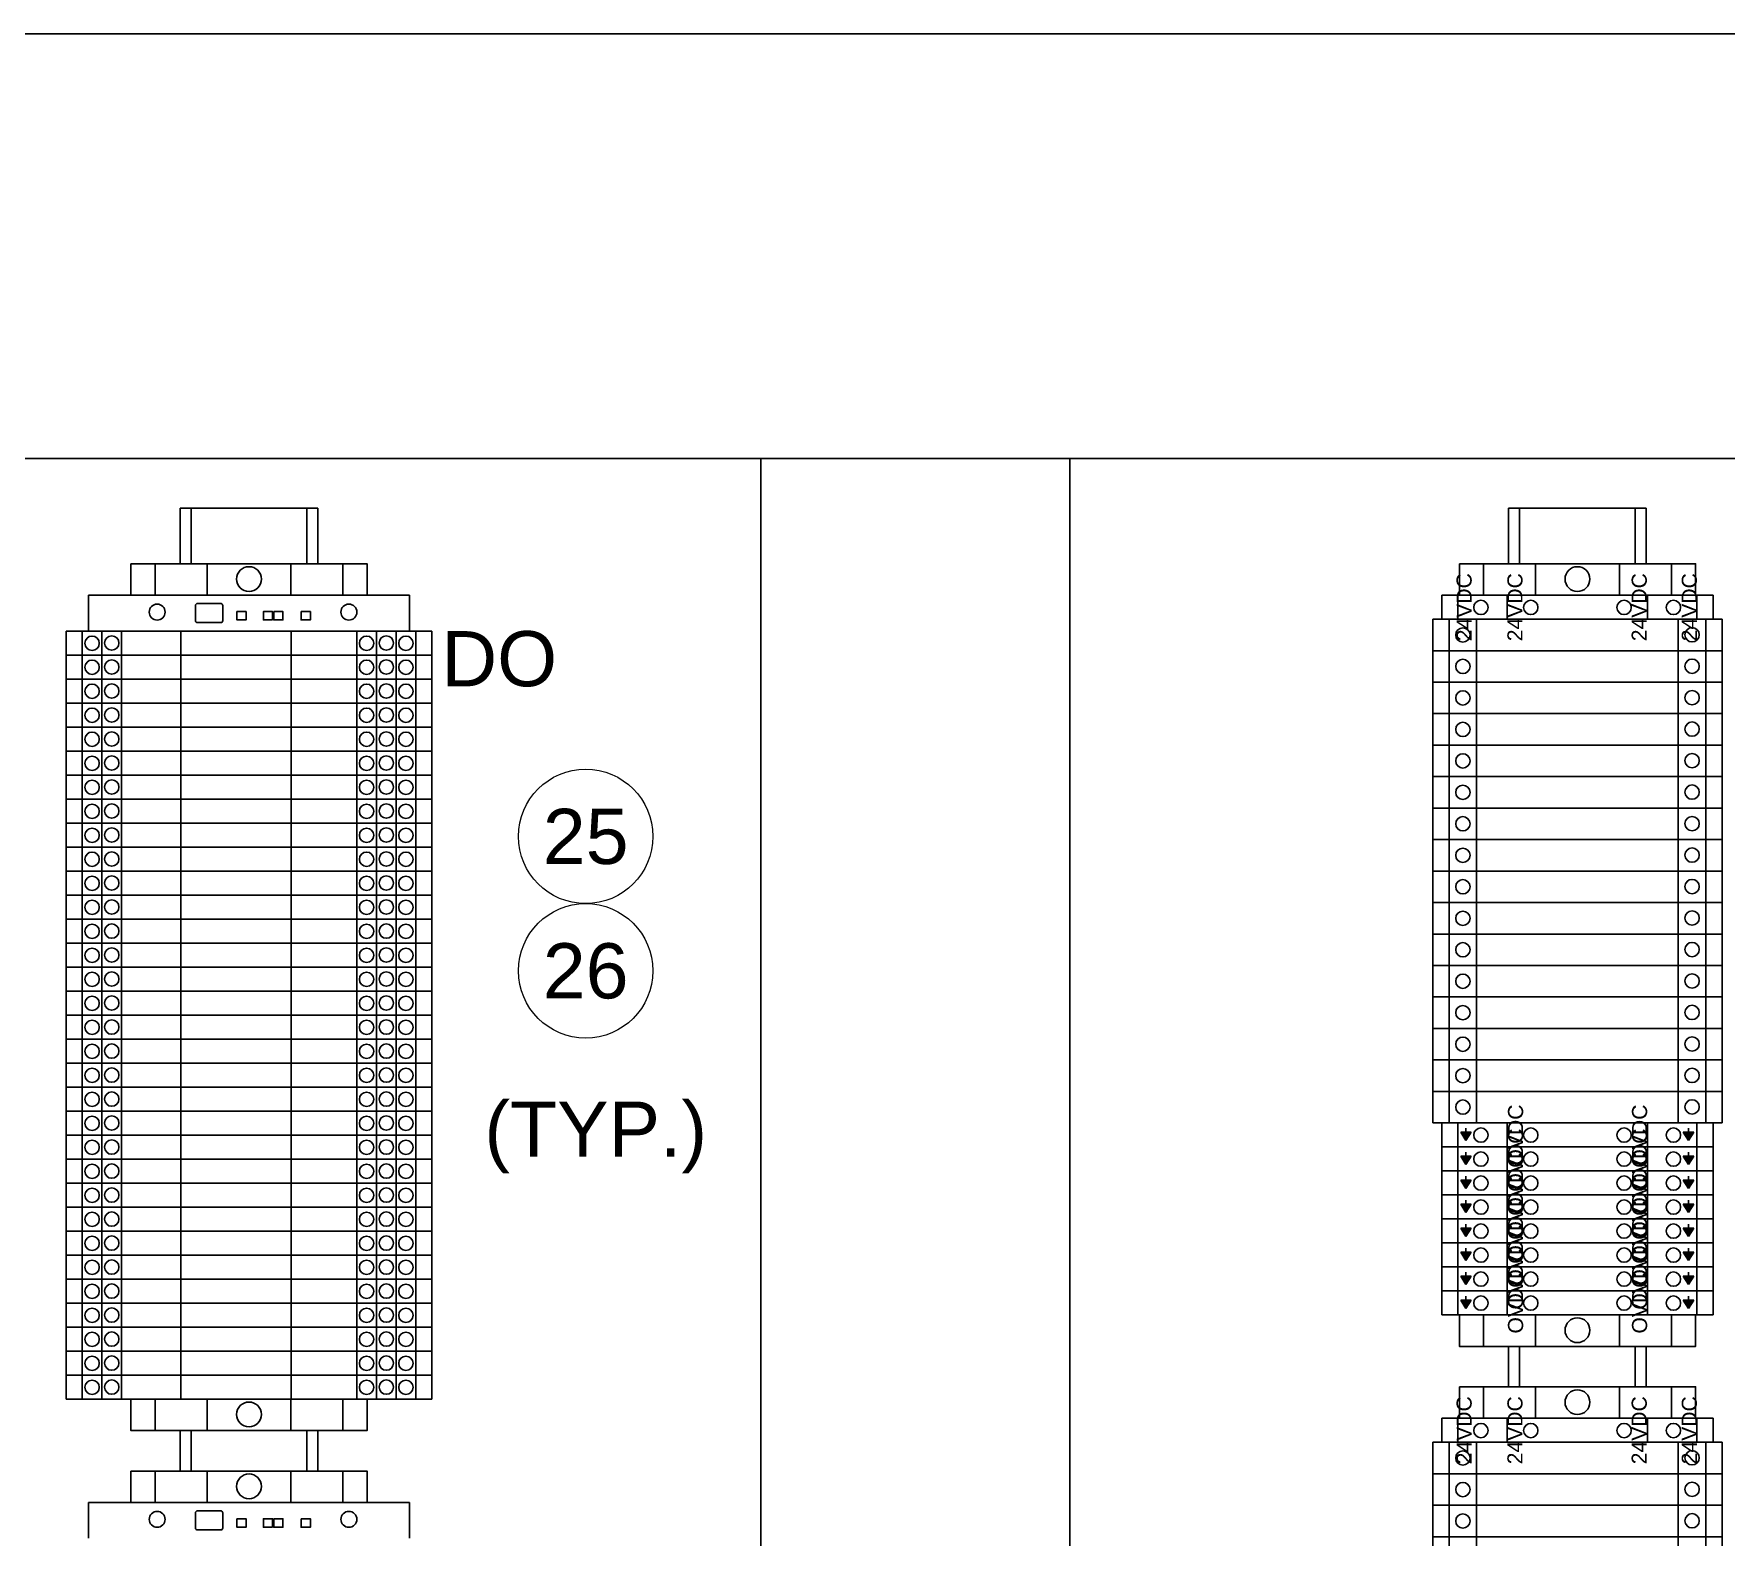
# Paper-space layout '2 DOOR PANEL LAYOUT - A1 Sheet' of a CAD drawing. Extents: x 50 to 825, y 22 to 486.
# Drawn here: x 555.4 to 611.4, y 372.9 to 422.6 of the extents above; entities that cross this region are included whole.
import ezdxf
from ezdxf.enums import TextEntityAlignment as Align

# ---------------------------------------------------------------- set-up
doc = ezdxf.new("R2010")
doc.units = 0
doc.layers.add('N-ANNO-TEXT', color=2, linetype='Continuous', lineweight=18)
doc.layers.add('N-EQPM', color=3, linetype='Continuous', lineweight=25)
doc.styles.add('_CGS_2-5_NOTES', font='arial.ttf', dxfattribs={"height": 2.5})
doc.styles.add('T1_2_5', font='arial.ttf', dxfattribs={"height": 2.5})

psp = doc.layouts.new('2 DOOR PANEL LAYOUT - A1 Sheet')

# ---------------------------------------------------------------- hatches: boundary and pattern name
at = {"layer": 'N-EQPM'}
for points in [[(602.77, 386.04), (602.946, 386.312), (602.595, 386.312)], [(610.126, 386.04), (610.302, 386.312), (609.951, 386.312)], [(602.77, 385.246), (602.946, 385.518), (602.595, 385.518)], [(610.126, 385.246), (610.302, 385.518), (609.951, 385.518)], [(602.77, 384.452), (602.946, 384.724), (602.595, 384.724)], [(610.126, 384.452), (610.302, 384.724), (609.951, 384.724)], [(602.77, 383.659), (602.946, 383.93), (602.595, 383.93)], [(610.126, 383.659), (610.302, 383.93), (609.951, 383.93)], [(602.77, 382.865), (602.946, 383.136), (602.595, 383.136)], [(610.126, 382.865), (610.302, 383.136), (609.951, 383.136)], [(602.77, 382.071), (602.946, 382.342), (602.595, 382.342)], [(610.126, 382.071), (610.302, 382.342), (609.951, 382.342)], [(602.77, 381.277), (602.946, 381.548), (602.595, 381.548)], [(610.126, 381.277), (610.302, 381.548), (609.951, 381.548)], [(602.77, 380.483), (602.946, 380.755), (602.595, 380.755)], [(610.126, 380.483), (610.302, 380.755), (609.951, 380.755)]]:
    psp.add_hatch(color=256, dxfattribs=at).paths.add_polyline_path(points)

# ---------------------------------------------------------------- linework, layer by layer
at = {"layer": 'N-ANNO-TEXT'}
for centre in [(573.658, 396.095), (573.658, 391.649)]:
    psp.add_circle(centre, 2.223, dxfattribs=at)
at = {"layer": 'N-EQPM'}
for p, q in [((403.716, 422.64), (633.467, 422.64)), ((633.467, 408.591), (403.716, 408.591)), ((579.447, 408.591), (579.447, 252.35)), ((589.667, 408.591), (589.667, 252.35)), ((560.246, 406.948), (564.801, 406.948)), ((560.246, 406.948), (560.246, 405.113)), ((560.612, 405.113), (560.612, 406.948)), ((564.435, 405.113), (564.435, 406.948)), ((564.801, 406.948), (564.801, 405.113)), ((604.179, 406.948), (608.734, 406.948)), ((604.179, 406.948), (604.179, 405.113)), ((604.545, 405.113), (604.545, 406.948)), ((608.368, 405.113), (608.368, 406.948)), ((608.734, 406.948), (608.734, 405.113)), ((559.417, 405.113), (559.417, 404.072)), ((561.136, 405.113), (561.136, 404.072)), ((563.911, 405.113), (563.911, 404.072)), ((565.631, 405.113), (565.631, 404.072)), ((603.349, 405.113), (603.349, 404.072)), ((605.069, 405.113), (605.069, 404.072)), ((607.844, 405.113), (607.844, 404.072)), ((609.564, 405.113), (609.564, 404.072)), ((602.504, 404.072), (602.504, 403.278)), ((604.135, 404.072), (604.135, 403.278)), ((608.778, 404.072), (608.778, 403.278)), ((610.41, 404.072), (610.41, 403.278)), ((602.211, 403.278), (602.211, 402.237)), ((603.122, 403.278), (603.122, 402.237)), ((568.039, 402.888), (568.039, 402.094)), ((568.039, 402.094), (568.039, 401.3)), ((602.211, 402.237), (602.211, 401.196)), ((603.122, 402.237), (603.122, 401.196)), ((568.039, 401.3), (568.039, 400.506)), ((602.211, 401.196), (602.211, 400.155)), ((603.122, 401.196), (603.122, 400.155)), ((568.039, 400.506), (568.039, 399.712)), ((568.039, 399.712), (568.039, 398.918)), ((602.211, 400.155), (602.211, 399.114)), ((603.122, 400.155), (603.122, 399.114)), ((602.211, 399.114), (602.211, 398.073)), ((603.122, 399.114), (603.122, 398.073)), ((568.039, 398.918), (568.039, 398.125)), ((568.039, 398.125), (568.039, 397.331)), ((602.211, 398.073), (602.211, 397.031)), ((603.122, 398.073), (603.122, 397.031)), ((568.039, 397.331), (568.039, 396.537)), ((602.211, 397.031), (602.211, 395.99)), ((603.122, 397.031), (603.122, 395.99)), ((568.039, 396.537), (568.039, 395.743)), ((568.039, 395.743), (568.039, 394.949)), ((602.211, 395.99), (602.211, 394.949)), ((603.122, 395.99), (603.122, 394.949)), ((568.039, 394.949), (568.039, 394.155)), ((602.211, 394.949), (602.211, 393.908)), ((603.122, 394.949), (603.122, 393.908)), ((568.039, 394.155), (568.039, 393.361)), ((602.211, 393.908), (602.211, 392.867)), ((603.122, 393.908), (603.122, 392.867)), ((568.039, 393.361), (568.039, 392.568)), ((568.039, 392.568), (568.039, 391.774)), ((602.211, 392.867), (602.211, 391.826)), ((603.122, 392.867), (603.122, 391.826)), ((568.039, 391.774), (568.039, 390.98)), ((602.211, 391.826), (602.211, 390.785)), ((603.122, 391.826), (603.122, 390.785)), ((568.039, 390.98), (568.039, 390.186)), ((602.211, 390.785), (602.211, 389.743)), ((603.122, 390.785), (603.122, 389.743)), ((568.039, 390.186), (568.039, 389.392)), ((602.211, 389.743), (602.211, 388.702)), ((603.122, 389.743), (603.122, 388.702)), ((568.039, 389.392), (568.039, 388.598)), ((568.039, 388.598), (568.039, 387.804)), ((602.211, 388.702), (602.211, 387.661)), ((603.122, 388.702), (603.122, 387.661)), ((568.039, 387.804), (568.039, 387.01)), ((602.211, 387.661), (602.211, 386.62)), ((603.122, 387.661), (603.122, 386.62)), ((568.039, 387.01), (568.039, 386.217)), ((568.039, 386.217), (568.039, 385.423)), ((602.504, 386.62), (602.504, 385.826)), ((602.595, 386.312), (602.77, 386.04)), ((602.77, 386.04), (602.946, 386.312)), ((604.135, 386.62), (604.135, 385.826)), ((608.778, 386.62), (608.778, 385.826)), ((609.951, 386.312), (610.126, 386.04)), ((610.126, 386.04), (610.302, 386.312)), ((610.41, 386.62), (610.41, 385.826)), ((602.504, 385.826), (602.504, 385.032)), ((604.135, 385.826), (604.135, 385.032)), ((608.778, 385.826), (608.778, 385.032)), ((610.41, 385.826), (610.41, 385.032)), ((568.039, 385.423), (568.039, 384.629)), ((602.595, 385.518), (602.77, 385.246)), ((602.77, 385.246), (602.946, 385.518)), ((609.951, 385.518), (610.126, 385.246)), ((610.126, 385.246), (610.302, 385.518)), ((568.039, 384.629), (568.039, 383.835)), ((602.504, 385.032), (602.504, 384.238)), ((602.595, 384.724), (602.77, 384.452)), ((602.77, 384.452), (602.946, 384.724)), ((604.135, 385.032), (604.135, 384.238)), ((608.778, 385.032), (608.778, 384.238)), ((609.951, 384.724), (610.126, 384.452)), ((610.126, 384.452), (610.302, 384.724)), ((610.41, 385.032), (610.41, 384.238)), ((602.504, 384.238), (602.504, 383.445)), ((602.595, 383.93), (602.77, 383.659)), ((602.77, 383.659), (602.946, 383.93)), ((604.135, 384.238), (604.135, 383.445)), ((608.778, 384.238), (608.778, 383.445)), ((609.951, 383.93), (610.126, 383.659)), ((610.126, 383.659), (610.302, 383.93)), ((610.41, 384.238), (610.41, 383.445)), ((568.039, 383.835), (568.039, 383.041)), ((602.504, 383.445), (602.504, 382.651)), ((604.135, 383.445), (604.135, 382.651)), ((608.778, 383.445), (608.778, 382.651)), ((610.41, 383.445), (610.41, 382.651)), ((568.039, 383.041), (568.039, 382.247)), ((602.595, 383.136), (602.77, 382.865)), ((602.77, 382.865), (602.946, 383.136)), ((609.951, 383.136), (610.126, 382.865)), ((610.126, 382.865), (610.302, 383.136)), ((602.504, 382.651), (602.504, 381.857)), ((602.595, 382.342), (602.77, 382.071)), ((602.77, 382.071), (602.946, 382.342)), ((604.135, 382.651), (604.135, 381.857)), ((608.778, 382.651), (608.778, 381.857)), ((609.951, 382.342), (610.126, 382.071)), ((610.126, 382.071), (610.302, 382.342)), ((610.41, 382.651), (610.41, 381.857)), ((568.039, 382.247), (568.039, 381.453)), ((602.504, 381.857), (602.504, 381.063)), ((604.135, 381.857), (604.135, 381.063)), ((608.778, 381.857), (608.778, 381.063)), ((610.41, 381.857), (610.41, 381.063)), ((568.039, 381.453), (568.039, 380.659)), ((602.595, 381.548), (602.77, 381.277)), ((602.77, 381.277), (602.946, 381.548)), ((609.951, 381.548), (610.126, 381.277)), ((610.126, 381.277), (610.302, 381.548)), ((568.039, 380.659), (568.039, 379.866)), ((602.504, 381.063), (602.504, 380.269)), ((602.595, 380.755), (602.77, 380.483)), ((602.77, 380.483), (602.946, 380.755)), ((604.135, 381.063), (604.135, 380.269)), ((608.778, 381.063), (608.778, 380.269)), ((609.951, 380.755), (610.126, 380.483)), ((610.126, 380.483), (610.302, 380.755)), ((610.41, 381.063), (610.41, 380.269)), ((603.349, 380.269), (603.349, 379.228)), ((605.069, 380.269), (605.069, 379.228)), ((607.844, 380.269), (607.844, 379.228)), ((609.564, 380.269), (609.564, 379.228)), ((568.039, 379.866), (568.039, 379.072)), ((568.039, 379.072), (568.039, 378.278)), ((604.179, 379.228), (604.179, 377.89)), ((604.545, 379.228), (604.545, 377.89)), ((608.368, 379.228), (608.368, 377.89)), ((608.734, 379.228), (608.734, 377.89)), ((568.039, 378.278), (568.039, 377.484)), ((603.349, 377.89), (603.349, 376.849)), ((605.069, 377.89), (605.069, 376.849)), ((607.844, 377.89), (607.844, 376.849)), ((609.564, 377.89), (609.564, 376.849)), ((559.417, 377.484), (559.417, 376.443)), ((561.136, 377.484), (561.136, 376.443)), ((563.911, 377.484), (563.911, 376.443)), ((565.631, 377.484), (565.631, 376.443)), ((602.504, 376.849), (602.504, 376.055)), ((604.135, 376.849), (604.135, 376.055)), ((608.778, 376.849), (608.778, 376.055)), ((610.41, 376.849), (610.41, 376.055)), ((560.246, 376.443), (560.246, 375.105)), ((560.612, 376.443), (560.612, 375.105)), ((564.435, 376.443), (564.435, 375.105)), ((564.801, 376.443), (564.801, 375.105)), ((602.211, 376.055), (602.211, 375.014)), ((603.122, 376.055), (603.122, 375.014)), ((559.417, 375.105), (559.417, 374.064)), ((561.136, 375.105), (561.136, 374.064)), ((563.911, 375.105), (563.911, 374.064)), ((565.631, 375.105), (565.631, 374.064)), ((602.211, 375.014), (602.211, 373.972)), ((603.122, 375.014), (603.122, 373.972)), ((602.211, 373.972), (602.211, 372.931)), ((603.122, 373.972), (603.122, 372.931)), ((602.211, 372.931), (602.211, 371.89)), ((603.122, 372.931), (603.122, 371.89))]:
    psp.add_line(p, q, dxfattribs=at)
at = {"layer": 'N-EQPM', "ltscale": 10}
for p, q in [((557.214, 402.888), (557.214, 404.072)), ((557.214, 404.072), (567.834, 404.072)), ((567.834, 402.888), (567.834, 404.072)), ((601.967, 403.278), (601.967, 404.072)), ((601.967, 404.072), (610.947, 404.072)), ((610.947, 404.072), (610.947, 403.278)), ((610.947, 403.278), (610.947, 404.072)), ((601.674, 402.237), (601.674, 403.278)), ((601.674, 403.278), (611.239, 403.278)), ((601.967, 403.278), (610.947, 403.278)), ((609.791, 402.237), (609.791, 403.278)), ((610.702, 402.237), (610.702, 403.278)), ((611.239, 402.237), (611.239, 403.278)), ((556.472, 402.094), (556.472, 402.888)), ((568.575, 402.888), (556.472, 402.888)), ((557.009, 402.094), (557.009, 402.888)), ((557.009, 402.094), (557.009, 402.888)), ((557.214, 402.888), (567.834, 402.888)), ((557.66, 402.094), (557.66, 402.888)), ((558.311, 402.094), (558.311, 402.888)), ((566.086, 402.094), (566.086, 402.888)), ((566.086, 402.094), (566.086, 402.888)), ((566.737, 402.094), (566.737, 402.888)), ((567.388, 402.094), (567.388, 402.888)), ((568.575, 402.094), (568.575, 402.888)), ((568.575, 402.094), (556.472, 402.094)), ((556.472, 401.3), (556.472, 402.094)), ((568.575, 402.094), (556.472, 402.094)), ((557.009, 401.3), (557.009, 402.094)), ((557.009, 401.3), (557.009, 402.094)), ((557.66, 401.3), (557.66, 402.094)), ((558.311, 401.3), (558.311, 402.094)), ((566.086, 401.3), (566.086, 402.094)), ((566.086, 401.3), (566.086, 402.094)), ((566.737, 401.3), (566.737, 402.094)), ((567.388, 401.3), (567.388, 402.094)), ((568.575, 401.3), (568.575, 402.094)), ((601.674, 401.196), (601.674, 402.237)), ((601.674, 402.237), (611.239, 402.237)), ((601.674, 402.237), (611.239, 402.237)), ((609.791, 401.196), (609.791, 402.237)), ((610.702, 401.196), (610.702, 402.237)), ((611.239, 401.196), (611.239, 402.237)), ((568.575, 401.3), (556.472, 401.3)), ((556.472, 400.506), (556.472, 401.3)), ((568.575, 401.3), (556.472, 401.3)), ((557.009, 400.506), (557.009, 401.3)), ((557.009, 400.506), (557.009, 401.3)), ((557.66, 400.506), (557.66, 401.3)), ((558.311, 400.506), (558.311, 401.3)), ((566.086, 400.506), (566.086, 401.3)), ((566.086, 400.506), (566.086, 401.3)), ((566.737, 400.506), (566.737, 401.3)), ((567.388, 400.506), (567.388, 401.3)), ((568.575, 400.506), (568.575, 401.3)), ((601.674, 400.155), (601.674, 401.196)), ((601.674, 401.196), (611.239, 401.196)), ((601.674, 401.196), (611.239, 401.196)), ((609.791, 400.155), (609.791, 401.196)), ((610.702, 400.155), (610.702, 401.196)), ((611.239, 400.155), (611.239, 401.196)), ((568.575, 400.506), (556.472, 400.506)), ((556.472, 399.712), (556.472, 400.506)), ((568.575, 400.506), (556.472, 400.506)), ((557.009, 399.712), (557.009, 400.506)), ((557.009, 399.712), (557.009, 400.506)), ((557.66, 399.712), (557.66, 400.506)), ((558.311, 399.712), (558.311, 400.506)), ((566.086, 399.712), (566.086, 400.506)), ((566.086, 399.712), (566.086, 400.506)), ((566.737, 399.712), (566.737, 400.506)), ((567.388, 399.712), (567.388, 400.506)), ((568.575, 399.712), (568.575, 400.506)), ((568.575, 399.712), (556.472, 399.712)), ((556.472, 398.918), (556.472, 399.712)), ((568.575, 399.712), (556.472, 399.712)), ((557.009, 398.918), (557.009, 399.712)), ((557.009, 398.918), (557.009, 399.712)), ((557.66, 398.918), (557.66, 399.712)), ((558.311, 398.918), (558.311, 399.712)), ((566.086, 398.918), (566.086, 399.712)), ((566.086, 398.918), (566.086, 399.712)), ((566.737, 398.918), (566.737, 399.712)), ((567.388, 398.918), (567.388, 399.712)), ((568.575, 398.918), (568.575, 399.712)), ((601.674, 399.114), (601.674, 400.155)), ((601.674, 400.155), (611.239, 400.155)), ((601.674, 400.155), (611.239, 400.155)), ((609.791, 399.114), (609.791, 400.155)), ((610.702, 399.114), (610.702, 400.155)), ((611.239, 399.114), (611.239, 400.155)), ((601.674, 399.114), (611.239, 399.114)), ((601.674, 398.073), (601.674, 399.114)), ((601.674, 399.114), (611.239, 399.114)), ((609.791, 398.073), (609.791, 399.114)), ((610.702, 398.073), (610.702, 399.114)), ((611.239, 398.073), (611.239, 399.114)), ((568.575, 398.918), (556.472, 398.918)), ((556.472, 398.125), (556.472, 398.918)), ((568.575, 398.918), (556.472, 398.918)), ((557.009, 398.125), (557.009, 398.918)), ((557.009, 398.125), (557.009, 398.918)), ((557.66, 398.125), (557.66, 398.918)), ((558.311, 398.125), (558.311, 398.918)), ((566.086, 398.125), (566.086, 398.918)), ((566.086, 398.125), (566.086, 398.918)), ((566.737, 398.125), (566.737, 398.918)), ((567.388, 398.125), (567.388, 398.918)), ((568.575, 398.125), (568.575, 398.918)), ((568.575, 398.125), (556.472, 398.125)), ((556.472, 397.331), (556.472, 398.125)), ((568.575, 398.125), (556.472, 398.125)), ((557.009, 397.331), (557.009, 398.125)), ((557.009, 397.331), (557.009, 398.125)), ((557.66, 397.331), (557.66, 398.125)), ((558.311, 397.331), (558.311, 398.125)), ((566.086, 397.331), (566.086, 398.125)), ((566.086, 397.331), (566.086, 398.125)), ((566.737, 397.331), (566.737, 398.125)), ((567.388, 397.331), (567.388, 398.125)), ((568.575, 397.331), (568.575, 398.125)), ((601.674, 397.031), (601.674, 398.073)), ((601.674, 398.073), (611.239, 398.073)), ((601.674, 398.073), (611.239, 398.073)), ((609.791, 397.031), (609.791, 398.073)), ((610.702, 397.031), (610.702, 398.073)), ((611.239, 397.031), (611.239, 398.073)), ((568.575, 397.331), (556.472, 397.331)), ((556.472, 396.537), (556.472, 397.331)), ((568.575, 397.331), (556.472, 397.331)), ((557.009, 396.537), (557.009, 397.331)), ((557.009, 396.537), (557.009, 397.331)), ((557.66, 396.537), (557.66, 397.331)), ((558.311, 396.537), (558.311, 397.331)), ((566.086, 396.537), (566.086, 397.331)), ((566.086, 396.537), (566.086, 397.331)), ((566.737, 396.537), (566.737, 397.331)), ((567.388, 396.537), (567.388, 397.331)), ((568.575, 396.537), (568.575, 397.331)), ((601.674, 395.99), (601.674, 397.031)), ((601.674, 397.031), (611.239, 397.031)), ((601.674, 397.031), (611.239, 397.031)), ((609.791, 395.99), (609.791, 397.031)), ((610.702, 395.99), (610.702, 397.031)), ((611.239, 395.99), (611.239, 397.031)), ((568.575, 396.537), (556.472, 396.537)), ((556.472, 395.743), (556.472, 396.537)), ((568.575, 396.537), (556.472, 396.537)), ((557.009, 395.743), (557.009, 396.537)), ((557.009, 395.743), (557.009, 396.537)), ((557.66, 395.743), (557.66, 396.537)), ((558.311, 395.743), (558.311, 396.537)), ((566.086, 395.743), (566.086, 396.537)), ((566.086, 395.743), (566.086, 396.537)), ((566.737, 395.743), (566.737, 396.537)), ((567.388, 395.743), (567.388, 396.537)), ((568.575, 395.743), (568.575, 396.537)), ((568.575, 395.743), (556.472, 395.743)), ((556.472, 394.949), (556.472, 395.743)), ((568.575, 395.743), (556.472, 395.743)), ((557.009, 394.949), (557.009, 395.743)), ((557.009, 394.949), (557.009, 395.743)), ((557.66, 394.949), (557.66, 395.743)), ((558.311, 394.949), (558.311, 395.743)), ((566.086, 394.949), (566.086, 395.743)), ((566.086, 394.949), (566.086, 395.743)), ((566.737, 394.949), (566.737, 395.743)), ((567.388, 394.949), (567.388, 395.743)), ((568.575, 394.949), (568.575, 395.743)), ((601.674, 394.949), (601.674, 395.99)), ((601.674, 395.99), (611.239, 395.99)), ((601.674, 395.99), (611.239, 395.99)), ((609.791, 394.949), (609.791, 395.99)), ((610.702, 394.949), (610.702, 395.99)), ((611.239, 394.949), (611.239, 395.99)), ((568.575, 394.949), (556.472, 394.949)), ((556.472, 394.155), (556.472, 394.949)), ((568.575, 394.949), (556.472, 394.949)), ((557.009, 394.155), (557.009, 394.949)), ((557.009, 394.155), (557.009, 394.949)), ((557.66, 394.155), (557.66, 394.949)), ((558.311, 394.155), (558.311, 394.949)), ((566.086, 394.155), (566.086, 394.949)), ((566.086, 394.155), (566.086, 394.949)), ((566.737, 394.155), (566.737, 394.949)), ((567.388, 394.155), (567.388, 394.949)), ((568.575, 394.155), (568.575, 394.949)), ((601.674, 394.949), (611.239, 394.949)), ((601.674, 393.908), (601.674, 394.949)), ((601.674, 394.949), (611.239, 394.949)), ((609.791, 393.908), (609.791, 394.949)), ((610.702, 393.908), (610.702, 394.949)), ((611.239, 393.908), (611.239, 394.949)), ((568.575, 394.155), (556.472, 394.155)), ((556.472, 393.361), (556.472, 394.155)), ((568.575, 394.155), (556.472, 394.155)), ((557.009, 393.361), (557.009, 394.155)), ((557.009, 393.361), (557.009, 394.155)), ((557.66, 393.361), (557.66, 394.155)), ((558.311, 393.361), (558.311, 394.155)), ((566.086, 393.361), (566.086, 394.155)), ((566.086, 393.361), (566.086, 394.155)), ((566.737, 393.361), (566.737, 394.155)), ((567.388, 393.361), (567.388, 394.155)), ((568.575, 393.361), (568.575, 394.155)), ((601.674, 392.867), (601.674, 393.908)), ((601.674, 393.908), (611.239, 393.908)), ((601.674, 393.908), (611.239, 393.908)), ((609.791, 392.867), (609.791, 393.908)), ((610.702, 392.867), (610.702, 393.908)), ((611.239, 392.867), (611.239, 393.908)), ((568.575, 393.361), (556.472, 393.361)), ((556.472, 392.568), (556.472, 393.361)), ((568.575, 393.361), (556.472, 393.361)), ((557.009, 392.568), (557.009, 393.361)), ((557.009, 392.568), (557.009, 393.361)), ((557.66, 392.568), (557.66, 393.361)), ((558.311, 392.568), (558.311, 393.361)), ((566.086, 392.568), (566.086, 393.361)), ((566.086, 392.568), (566.086, 393.361)), ((566.737, 392.568), (566.737, 393.361)), ((567.388, 392.568), (567.388, 393.361)), ((568.575, 392.568), (568.575, 393.361)), ((568.575, 392.568), (556.472, 392.568)), ((556.472, 391.774), (556.472, 392.568)), ((568.575, 392.568), (556.472, 392.568)), ((557.009, 391.774), (557.009, 392.568)), ((557.009, 391.774), (557.009, 392.568)), ((557.66, 391.774), (557.66, 392.568)), ((558.311, 391.774), (558.311, 392.568)), ((566.086, 391.774), (566.086, 392.568)), ((566.086, 391.774), (566.086, 392.568)), ((566.737, 391.774), (566.737, 392.568)), ((567.388, 391.774), (567.388, 392.568)), ((568.575, 391.774), (568.575, 392.568)), ((601.674, 391.826), (601.674, 392.867)), ((601.674, 392.867), (611.239, 392.867)), ((601.674, 392.867), (611.239, 392.867)), ((609.791, 391.826), (609.791, 392.867)), ((610.702, 391.826), (610.702, 392.867)), ((611.239, 391.826), (611.239, 392.867)), ((568.575, 391.774), (556.472, 391.774)), ((556.472, 390.98), (556.472, 391.774)), ((568.575, 391.774), (556.472, 391.774)), ((557.009, 390.98), (557.009, 391.774)), ((557.009, 390.98), (557.009, 391.774)), ((557.66, 390.98), (557.66, 391.774)), ((558.311, 390.98), (558.311, 391.774)), ((566.086, 390.98), (566.086, 391.774)), ((566.086, 390.98), (566.086, 391.774)), ((566.737, 390.98), (566.737, 391.774)), ((567.388, 390.98), (567.388, 391.774)), ((568.575, 390.98), (568.575, 391.774)), ((601.674, 390.785), (601.674, 391.826)), ((601.674, 391.826), (611.239, 391.826)), ((601.674, 391.826), (611.239, 391.826)), ((609.791, 390.785), (609.791, 391.826)), ((610.702, 390.785), (610.702, 391.826)), ((611.239, 390.785), (611.239, 391.826)), ((568.575, 390.98), (556.472, 390.98)), ((556.472, 390.186), (556.472, 390.98)), ((568.575, 390.98), (556.472, 390.98)), ((557.009, 390.186), (557.009, 390.98)), ((557.009, 390.186), (557.009, 390.98)), ((557.66, 390.186), (557.66, 390.98)), ((558.311, 390.186), (558.311, 390.98)), ((566.086, 390.186), (566.086, 390.98)), ((566.086, 390.186), (566.086, 390.98)), ((566.737, 390.186), (566.737, 390.98)), ((567.388, 390.186), (567.388, 390.98)), ((568.575, 390.186), (568.575, 390.98)), ((601.674, 390.785), (611.239, 390.785)), ((601.674, 389.743), (601.674, 390.785)), ((601.674, 390.785), (611.239, 390.785)), ((609.791, 389.743), (609.791, 390.785)), ((610.702, 389.743), (610.702, 390.785)), ((611.239, 389.743), (611.239, 390.785)), ((556.472, 389.392), (556.472, 390.186)), ((568.575, 390.186), (556.472, 390.186)), ((568.575, 390.186), (556.472, 390.186)), ((557.009, 389.392), (557.009, 390.186)), ((557.009, 389.392), (557.009, 390.186)), ((557.66, 389.392), (557.66, 390.186)), ((558.311, 389.392), (558.311, 390.186)), ((566.086, 389.392), (566.086, 390.186)), ((566.086, 389.392), (566.086, 390.186)), ((566.737, 389.392), (566.737, 390.186)), ((567.388, 389.392), (567.388, 390.186)), ((568.575, 389.392), (568.575, 390.186)), ((601.674, 388.702), (601.674, 389.743)), ((601.674, 389.743), (611.239, 389.743)), ((601.674, 389.743), (611.239, 389.743)), ((609.791, 388.702), (609.791, 389.743)), ((610.702, 388.702), (610.702, 389.743)), ((611.239, 388.702), (611.239, 389.743)), ((568.575, 389.392), (556.472, 389.392)), ((556.472, 388.598), (556.472, 389.392)), ((568.575, 389.392), (556.472, 389.392)), ((557.009, 388.598), (557.009, 389.392)), ((557.009, 388.598), (557.009, 389.392)), ((557.66, 388.598), (557.66, 389.392)), ((558.311, 388.598), (558.311, 389.392)), ((566.086, 388.598), (566.086, 389.392)), ((566.086, 388.598), (566.086, 389.392)), ((566.737, 388.598), (566.737, 389.392)), ((567.388, 388.598), (567.388, 389.392)), ((568.575, 388.598), (568.575, 389.392)), ((568.575, 388.598), (556.472, 388.598)), ((556.472, 387.804), (556.472, 388.598)), ((568.575, 388.598), (556.472, 388.598)), ((557.009, 387.804), (557.009, 388.598)), ((557.009, 387.804), (557.009, 388.598)), ((557.66, 387.804), (557.66, 388.598)), ((558.311, 387.804), (558.311, 388.598)), ((566.086, 387.804), (566.086, 388.598)), ((566.086, 387.804), (566.086, 388.598)), ((566.737, 387.804), (566.737, 388.598)), ((567.388, 387.804), (567.388, 388.598)), ((568.575, 387.804), (568.575, 388.598)), ((601.674, 387.661), (601.674, 388.702)), ((601.674, 388.702), (611.239, 388.702)), ((601.674, 388.702), (611.239, 388.702)), ((609.791, 387.661), (609.791, 388.702)), ((610.702, 387.661), (610.702, 388.702)), ((611.239, 387.661), (611.239, 388.702)), ((568.575, 387.804), (556.472, 387.804)), ((556.472, 387.01), (556.472, 387.804)), ((568.575, 387.804), (556.472, 387.804)), ((557.009, 387.01), (557.009, 387.804)), ((557.009, 387.01), (557.009, 387.804)), ((557.66, 387.01), (557.66, 387.804)), ((558.311, 387.01), (558.311, 387.804)), ((566.086, 387.01), (566.086, 387.804)), ((566.086, 387.01), (566.086, 387.804)), ((566.737, 387.01), (566.737, 387.804)), ((567.388, 387.01), (567.388, 387.804)), ((568.575, 387.01), (568.575, 387.804)), ((601.674, 386.62), (601.674, 387.661)), ((601.674, 387.661), (611.239, 387.661)), ((601.674, 387.661), (611.239, 387.661)), ((609.791, 386.62), (609.791, 387.661)), ((610.702, 386.62), (610.702, 387.661)), ((611.239, 386.62), (611.239, 387.661)), ((568.575, 387.01), (556.472, 387.01)), ((556.472, 386.217), (556.472, 387.01)), ((568.575, 387.01), (556.472, 387.01)), ((557.009, 386.217), (557.009, 387.01)), ((557.009, 386.217), (557.009, 387.01)), ((557.66, 386.217), (557.66, 387.01)), ((558.311, 386.217), (558.311, 387.01)), ((566.086, 386.217), (566.086, 387.01)), ((566.086, 386.217), (566.086, 387.01)), ((566.737, 386.217), (566.737, 387.01)), ((567.388, 386.217), (567.388, 387.01)), ((568.575, 386.217), (568.575, 387.01)), ((568.575, 386.217), (556.472, 386.217)), ((556.472, 385.423), (556.472, 386.217)), ((568.575, 386.217), (556.472, 386.217)), ((557.009, 385.423), (557.009, 386.217)), ((557.009, 385.423), (557.009, 386.217)), ((557.66, 385.423), (557.66, 386.217)), ((558.311, 385.423), (558.311, 386.217)), ((566.086, 385.423), (566.086, 386.217)), ((566.086, 385.423), (566.086, 386.217)), ((566.737, 385.423), (566.737, 386.217)), ((567.388, 385.423), (567.388, 386.217)), ((568.575, 385.423), (568.575, 386.217)), ((601.674, 386.62), (611.239, 386.62)), ((601.967, 385.826), (601.967, 386.62)), ((601.967, 386.62), (610.947, 386.62)), ((610.947, 386.62), (610.947, 385.826)), ((610.947, 385.826), (610.947, 386.62)), ((601.967, 385.826), (610.947, 385.826)), ((601.967, 385.032), (601.967, 385.826)), ((601.967, 385.826), (610.947, 385.826)), ((610.947, 385.826), (610.947, 385.032)), ((610.947, 385.032), (610.947, 385.826)), ((568.575, 385.423), (556.472, 385.423)), ((556.472, 384.629), (556.472, 385.423)), ((568.575, 385.423), (556.472, 385.423)), ((557.009, 384.629), (557.009, 385.423)), ((557.009, 384.629), (557.009, 385.423)), ((557.66, 384.629), (557.66, 385.423)), ((558.311, 384.629), (558.311, 385.423)), ((566.086, 384.629), (566.086, 385.423)), ((566.086, 384.629), (566.086, 385.423)), ((566.737, 384.629), (566.737, 385.423)), ((567.388, 384.629), (567.388, 385.423)), ((568.575, 384.629), (568.575, 385.423)), ((568.575, 384.629), (556.472, 384.629)), ((556.472, 383.835), (556.472, 384.629)), ((568.575, 384.629), (556.472, 384.629)), ((557.009, 383.835), (557.009, 384.629)), ((557.009, 383.835), (557.009, 384.629)), ((557.66, 383.835), (557.66, 384.629)), ((558.311, 383.835), (558.311, 384.629)), ((566.086, 383.835), (566.086, 384.629)), ((566.086, 383.835), (566.086, 384.629)), ((566.737, 383.835), (566.737, 384.629)), ((567.388, 383.835), (567.388, 384.629)), ((568.575, 383.835), (568.575, 384.629)), ((601.967, 384.238), (601.967, 385.032)), ((601.967, 385.032), (610.947, 385.032)), ((601.967, 385.032), (610.947, 385.032)), ((610.947, 385.032), (610.947, 384.238)), ((610.947, 384.238), (610.947, 385.032)), ((601.967, 383.445), (601.967, 384.238)), ((601.967, 384.238), (610.947, 384.238)), ((601.967, 384.238), (610.947, 384.238)), ((610.947, 384.238), (610.947, 383.445)), ((610.947, 383.445), (610.947, 384.238)), ((568.575, 383.835), (556.472, 383.835)), ((556.472, 383.041), (556.472, 383.835)), ((568.575, 383.835), (556.472, 383.835)), ((557.009, 383.041), (557.009, 383.835)), ((557.009, 383.041), (557.009, 383.835)), ((557.66, 383.041), (557.66, 383.835)), ((558.311, 383.041), (558.311, 383.835)), ((566.086, 383.041), (566.086, 383.835)), ((566.086, 383.041), (566.086, 383.835)), ((566.737, 383.041), (566.737, 383.835)), ((567.388, 383.041), (567.388, 383.835)), ((568.575, 383.041), (568.575, 383.835)), ((601.967, 382.651), (601.967, 383.445)), ((601.967, 383.445), (610.947, 383.445)), ((601.967, 383.445), (610.947, 383.445)), ((610.947, 383.445), (610.947, 382.651)), ((610.947, 382.651), (610.947, 383.445)), ((568.575, 383.041), (556.472, 383.041)), ((556.472, 382.247), (556.472, 383.041)), ((568.575, 383.041), (556.472, 383.041)), ((557.009, 382.247), (557.009, 383.041)), ((557.009, 382.247), (557.009, 383.041)), ((557.66, 382.247), (557.66, 383.041)), ((558.311, 382.247), (558.311, 383.041)), ((566.086, 382.247), (566.086, 383.041)), ((566.086, 382.247), (566.086, 383.041)), ((566.737, 382.247), (566.737, 383.041)), ((567.388, 382.247), (567.388, 383.041)), ((568.575, 382.247), (568.575, 383.041)), ((601.967, 382.651), (610.947, 382.651)), ((601.967, 381.857), (601.967, 382.651)), ((601.967, 382.651), (610.947, 382.651)), ((610.947, 382.651), (610.947, 381.857)), ((610.947, 381.857), (610.947, 382.651)), ((568.575, 382.247), (556.472, 382.247)), ((556.472, 381.453), (556.472, 382.247)), ((568.575, 382.247), (556.472, 382.247)), ((557.009, 381.453), (557.009, 382.247)), ((557.009, 381.453), (557.009, 382.247)), ((557.66, 381.453), (557.66, 382.247)), ((558.311, 381.453), (558.311, 382.247)), ((566.086, 381.453), (566.086, 382.247)), ((566.086, 381.453), (566.086, 382.247)), ((566.737, 381.453), (566.737, 382.247)), ((567.388, 381.453), (567.388, 382.247)), ((568.575, 381.453), (568.575, 382.247)), ((601.967, 381.063), (601.967, 381.857)), ((601.967, 381.857), (610.947, 381.857)), ((601.967, 381.857), (610.947, 381.857)), ((610.947, 381.857), (610.947, 381.063)), ((610.947, 381.063), (610.947, 381.857)), ((568.575, 381.453), (556.472, 381.453)), ((556.472, 380.659), (556.472, 381.453)), ((568.575, 381.453), (556.472, 381.453)), ((557.009, 380.659), (557.009, 381.453)), ((557.009, 380.659), (557.009, 381.453)), ((557.66, 380.659), (557.66, 381.453)), ((558.311, 380.659), (558.311, 381.453)), ((566.086, 380.659), (566.086, 381.453)), ((566.086, 380.659), (566.086, 381.453)), ((566.737, 380.659), (566.737, 381.453)), ((567.388, 380.659), (567.388, 381.453)), ((568.575, 380.659), (568.575, 381.453)), ((568.575, 380.659), (556.472, 380.659)), ((556.472, 379.866), (556.472, 380.659)), ((568.575, 380.659), (556.472, 380.659)), ((557.009, 379.866), (557.009, 380.659)), ((557.009, 379.866), (557.009, 380.659)), ((557.66, 379.866), (557.66, 380.659)), ((558.311, 379.866), (558.311, 380.659)), ((566.086, 379.866), (566.086, 380.659)), ((566.086, 379.866), (566.086, 380.659)), ((566.737, 379.866), (566.737, 380.659)), ((567.388, 379.866), (567.388, 380.659)), ((568.575, 379.866), (568.575, 380.659)), ((601.967, 380.269), (601.967, 381.063)), ((601.967, 381.063), (610.947, 381.063)), ((601.967, 381.063), (610.947, 381.063)), ((610.947, 381.063), (610.947, 380.269)), ((610.947, 380.269), (610.947, 381.063)), ((601.967, 380.269), (610.947, 380.269)), ((568.575, 379.866), (556.472, 379.866)), ((556.472, 379.072), (556.472, 379.866)), ((568.575, 379.866), (556.472, 379.866)), ((557.009, 379.072), (557.009, 379.866)), ((557.009, 379.072), (557.009, 379.866)), ((557.66, 379.072), (557.66, 379.866)), ((558.311, 379.072), (558.311, 379.866)), ((566.086, 379.072), (566.086, 379.866)), ((566.086, 379.072), (566.086, 379.866)), ((566.737, 379.072), (566.737, 379.866)), ((567.388, 379.072), (567.388, 379.866)), ((568.575, 379.072), (568.575, 379.866)), ((568.575, 379.072), (556.472, 379.072)), ((556.472, 378.278), (556.472, 379.072)), ((568.575, 379.072), (556.472, 379.072)), ((557.009, 378.278), (557.009, 379.072)), ((557.009, 378.278), (557.009, 379.072)), ((557.66, 378.278), (557.66, 379.072)), ((558.311, 378.278), (558.311, 379.072)), ((566.086, 378.278), (566.086, 379.072)), ((566.086, 378.278), (566.086, 379.072)), ((566.737, 378.278), (566.737, 379.072)), ((567.388, 378.278), (567.388, 379.072)), ((568.575, 378.278), (568.575, 379.072)), ((568.575, 378.278), (556.472, 378.278)), ((556.472, 377.484), (556.472, 378.278)), ((568.575, 378.278), (556.472, 378.278)), ((557.009, 377.484), (557.009, 378.278)), ((557.009, 377.484), (557.009, 378.278)), ((557.66, 377.484), (557.66, 378.278)), ((558.311, 377.484), (558.311, 378.278)), ((566.086, 377.484), (566.086, 378.278)), ((566.086, 377.484), (566.086, 378.278)), ((566.737, 377.484), (566.737, 378.278)), ((567.388, 377.484), (567.388, 378.278)), ((568.575, 377.484), (568.575, 378.278)), ((568.575, 377.484), (556.472, 377.484)), ((601.967, 376.055), (601.967, 376.849)), ((601.967, 376.849), (610.947, 376.849)), ((610.947, 376.849), (610.947, 376.055)), ((610.947, 376.055), (610.947, 376.849)), ((601.674, 375.014), (601.674, 376.055)), ((601.674, 376.055), (611.239, 376.055)), ((601.967, 376.055), (610.947, 376.055)), ((609.791, 375.014), (609.791, 376.055)), ((610.702, 375.014), (610.702, 376.055)), ((611.239, 375.014), (611.239, 376.055)), ((601.674, 373.972), (601.674, 375.014)), ((601.674, 375.014), (611.239, 375.014)), ((601.674, 375.014), (611.239, 375.014)), ((609.791, 373.972), (609.791, 375.014)), ((610.702, 373.972), (610.702, 375.014)), ((611.239, 373.972), (611.239, 375.014)), ((557.214, 372.879), (557.214, 374.064)), ((557.214, 374.064), (567.834, 374.064)), ((567.834, 372.879), (567.834, 374.064)), ((601.674, 372.931), (601.674, 373.972)), ((601.674, 373.972), (611.239, 373.972)), ((601.674, 373.972), (611.239, 373.972)), ((609.791, 372.931), (609.791, 373.972)), ((610.702, 372.931), (610.702, 373.972)), ((611.239, 372.931), (611.239, 373.972)), ((601.674, 371.89), (601.674, 372.931)), ((601.674, 372.931), (611.239, 372.931)), ((601.674, 372.931), (611.239, 372.931)), ((609.791, 371.89), (609.791, 372.931)), ((610.702, 371.89), (610.702, 372.931)), ((611.239, 371.89), (611.239, 372.931))]:
    psp.add_line(p, q, dxfattribs=at)
at = {"layer": 'N-EQPM'}
for points in [[(558.62, 405.113), (566.428, 405.113), (566.428, 404.072), (558.62, 404.072)], [(602.552, 405.113), (610.361, 405.113), (610.361, 404.072), (602.552, 404.072)], [(602.552, 380.269), (610.361, 380.269), (610.361, 379.228), (602.552, 379.228)], [(602.552, 377.89), (610.361, 377.89), (610.361, 376.849), (602.552, 376.849)], [(558.62, 377.484), (566.428, 377.484), (566.428, 376.443), (558.62, 376.443)], [(558.62, 375.105), (566.428, 375.105), (566.428, 374.064), (558.62, 374.064)]]:
    psp.add_lwpolyline(points, close=True, dxfattribs=at)
at = {"layer": 'N-EQPM', "extrusion": (-5.43834e-32, 1.22461e-16, -1), "elevation": -0.573}
for points in [[(-560.821, 403.165), (-560.821, 403.165), (-561.588, 403.165, -0.414214), (-561.655, 403.232), (-561.655, 403.232), (-561.655, 403.732), (-561.655, 403.732, -0.414214), (-561.588, 403.799), (-561.588, 403.799), (-560.821, 403.799), (-560.821, 403.799, -0.414214), (-560.754, 403.732), (-560.754, 403.732), (-560.754, 403.232), (-560.754, 403.232, -0.414214)], [(-560.821, 373.156), (-560.821, 373.156), (-561.588, 373.156, -0.414214), (-561.655, 373.223), (-561.655, 373.223), (-561.655, 373.724), (-561.655, 373.724, -0.414214), (-561.588, 373.791), (-561.588, 373.791), (-560.821, 373.791), (-560.821, 373.791, -0.414214), (-560.754, 373.724), (-560.754, 373.724), (-560.754, 373.223), (-560.754, 373.223, -0.414214)]]:
    psp.add_lwpolyline(points, format="xyb", close=True, dxfattribs=at)
for points in [[(-562.121, 403.532), (-562.121, 403.255), (-562.425, 403.255), (-562.425, 403.532)], [(-563.304, 403.255), (-563.304, 403.532), (-563, 403.532), (-563, 403.255)], [(-563.34, 403.532), (-563.34, 403.255), (-563.644, 403.255), (-563.644, 403.532)], [(-564.248, 403.532), (-564.248, 403.255), (-564.552, 403.255), (-564.552, 403.532)], [(-562.121, 373.524), (-562.121, 373.247), (-562.425, 373.247), (-562.425, 373.524)], [(-563.304, 373.247), (-563.304, 373.524), (-563, 373.524), (-563, 373.247)], [(-563.34, 373.524), (-563.34, 373.247), (-563.644, 373.247), (-563.644, 373.524)], [(-564.248, 373.524), (-564.248, 373.247), (-564.552, 373.247), (-564.552, 373.524)]]:
    psp.add_lwpolyline(points, close=True, dxfattribs=at)
at = {"layer": 'N-EQPM'}
for points in [[(560.265, 402.888), (560.265, 390.186)], [(563.921, 402.888), (563.921, 390.186)], [(560.265, 390.186), (560.265, 377.484)], [(563.921, 390.186), (563.921, 377.484)], [(602.595, 386.312), (602.946, 386.312)], [(602.77, 386.45), (602.77, 386.312)], [(609.951, 386.312), (610.302, 386.312)], [(610.126, 386.45), (610.126, 386.312)], [(602.77, 385.656), (602.77, 385.518)], [(610.126, 385.656), (610.126, 385.518)], [(602.595, 385.518), (602.946, 385.518)], [(609.951, 385.518), (610.302, 385.518)], [(602.595, 384.724), (602.946, 384.724)], [(602.77, 384.862), (602.77, 384.724)], [(609.951, 384.724), (610.302, 384.724)], [(610.126, 384.862), (610.126, 384.724)], [(602.595, 383.93), (602.946, 383.93)], [(602.77, 384.069), (602.77, 383.93)], [(609.951, 383.93), (610.302, 383.93)], [(610.126, 384.069), (610.126, 383.93)], [(602.595, 383.136), (602.946, 383.136)], [(602.77, 383.275), (602.77, 383.136)], [(609.951, 383.136), (610.302, 383.136)], [(610.126, 383.275), (610.126, 383.136)], [(602.595, 382.342), (602.946, 382.342)], [(602.77, 382.481), (602.77, 382.342)], [(609.951, 382.342), (610.302, 382.342)], [(610.126, 382.481), (610.126, 382.342)], [(602.595, 381.548), (602.946, 381.548)], [(602.77, 381.687), (602.77, 381.548)], [(609.951, 381.548), (610.302, 381.548)], [(610.126, 381.687), (610.126, 381.548)], [(602.595, 380.755), (602.946, 380.755)], [(602.77, 380.893), (602.77, 380.755)], [(609.951, 380.755), (610.302, 380.755)], [(610.126, 380.893), (610.126, 380.755)]]:
    psp.add_lwpolyline(points, dxfattribs=at)
for centre, radius in [((562.524, 404.606), 0.41), ((606.457, 404.606), 0.41), ((603.264, 403.668), 0.237), ((604.914, 403.668), 0.237), ((607.999, 403.668), 0.237), ((609.631, 403.668), 0.237), ((602.666, 402.758), 0.237), ((610.247, 402.765), 0.237), ((557.334, 402.483), 0.237), ((557.985, 402.491), 0.237), ((566.412, 402.483), 0.237), ((567.063, 402.491), 0.237), ((567.713, 402.483), 0.237), ((557.334, 401.69), 0.237), ((557.985, 401.697), 0.237), ((566.412, 401.69), 0.237), ((567.063, 401.697), 0.237), ((567.713, 401.69), 0.237), ((602.666, 401.717), 0.237), ((610.247, 401.724), 0.237), ((557.334, 400.896), 0.237), ((557.985, 400.903), 0.237), ((566.412, 400.896), 0.237), ((567.063, 400.903), 0.237), ((567.713, 400.896), 0.237), ((602.666, 400.675), 0.237), ((610.247, 400.683), 0.237), ((557.334, 400.102), 0.237), ((557.985, 400.109), 0.237), ((566.412, 400.102), 0.237), ((567.063, 400.109), 0.237), ((567.713, 400.102), 0.237), ((602.666, 399.634), 0.237), ((610.247, 399.642), 0.237), ((557.334, 399.308), 0.237), ((557.985, 399.315), 0.237), ((566.412, 399.308), 0.237), ((567.063, 399.315), 0.237), ((567.713, 399.308), 0.237), ((557.334, 398.514), 0.237), ((557.985, 398.522), 0.237), ((566.412, 398.514), 0.237), ((567.063, 398.522), 0.237), ((567.713, 398.514), 0.237), ((602.666, 398.593), 0.237), ((610.247, 398.601), 0.237), ((557.334, 397.72), 0.237), ((557.985, 397.728), 0.237), ((566.412, 397.72), 0.237), ((567.063, 397.728), 0.237), ((567.713, 397.72), 0.237), ((602.666, 397.552), 0.237), ((610.247, 397.559), 0.237), ((557.334, 396.926), 0.237), ((557.985, 396.934), 0.237), ((566.412, 396.926), 0.237), ((567.063, 396.934), 0.237), ((567.713, 396.926), 0.237), ((557.334, 396.132), 0.237), ((557.985, 396.14), 0.237), ((566.412, 396.132), 0.237), ((567.063, 396.14), 0.237), ((567.713, 396.132), 0.237), ((602.666, 396.511), 0.237), ((610.247, 396.518), 0.237), ((602.666, 395.47), 0.237), ((610.247, 395.477), 0.237), ((557.334, 395.339), 0.237), ((557.985, 395.346), 0.237), ((566.412, 395.339), 0.237), ((567.063, 395.346), 0.237), ((567.713, 395.339), 0.237), ((557.334, 394.545), 0.237), ((557.985, 394.552), 0.237), ((566.412, 394.545), 0.237), ((567.063, 394.552), 0.237), ((567.713, 394.545), 0.237), ((602.666, 394.429), 0.237), ((610.247, 394.436), 0.237), ((557.334, 393.751), 0.237), ((557.985, 393.758), 0.237), ((566.412, 393.751), 0.237), ((567.063, 393.758), 0.237), ((567.713, 393.751), 0.237), ((602.666, 393.387), 0.237), ((610.247, 393.395), 0.237), ((557.334, 392.957), 0.237), ((557.985, 392.964), 0.237), ((566.412, 392.957), 0.237), ((567.063, 392.964), 0.237), ((567.713, 392.957), 0.237), ((557.334, 392.163), 0.237), ((557.985, 392.171), 0.237), ((566.412, 392.163), 0.237), ((567.063, 392.171), 0.237), ((567.713, 392.163), 0.237), ((602.666, 392.346), 0.237), ((610.247, 392.354), 0.237), ((557.334, 391.369), 0.237), ((557.985, 391.377), 0.237), ((566.412, 391.369), 0.237), ((567.063, 391.377), 0.237), ((567.713, 391.369), 0.237), ((602.666, 391.305), 0.237), ((610.247, 391.313), 0.237), ((557.334, 390.575), 0.237), ((557.985, 390.583), 0.237), ((566.412, 390.575), 0.237), ((567.063, 390.583), 0.237), ((567.713, 390.575), 0.237), ((602.666, 390.264), 0.237), ((610.247, 390.271), 0.237), ((557.334, 389.782), 0.237), ((557.985, 389.789), 0.237), ((566.412, 389.782), 0.237), ((567.063, 389.789), 0.237), ((567.713, 389.782), 0.237), ((557.334, 388.988), 0.237), ((557.985, 388.995), 0.237), ((566.412, 388.988), 0.237), ((567.063, 388.995), 0.237), ((567.713, 388.988), 0.237), ((602.666, 389.223), 0.237), ((610.247, 389.23), 0.237), ((557.334, 388.194), 0.237), ((557.985, 388.201), 0.237), ((566.412, 388.194), 0.237), ((567.063, 388.201), 0.237), ((567.713, 388.194), 0.237), ((602.666, 388.182), 0.237), ((610.247, 388.189), 0.237), ((557.334, 387.4), 0.237), ((557.985, 387.407), 0.237), ((566.412, 387.4), 0.237), ((567.063, 387.407), 0.237), ((567.713, 387.4), 0.237), ((602.666, 387.141), 0.237), ((610.247, 387.148), 0.237), ((557.334, 386.606), 0.237), ((557.985, 386.614), 0.237), ((566.412, 386.606), 0.237), ((567.063, 386.614), 0.237), ((567.713, 386.606), 0.237), ((603.264, 386.216), 0.237), ((604.914, 386.216), 0.237), ((607.999, 386.216), 0.237), ((609.631, 386.216), 0.237), ((557.334, 385.812), 0.237), ((557.985, 385.82), 0.237), ((566.412, 385.812), 0.237), ((567.063, 385.82), 0.237), ((567.713, 385.812), 0.237), ((603.264, 385.422), 0.237), ((604.914, 385.422), 0.237), ((607.999, 385.422), 0.237), ((609.631, 385.422), 0.237), ((557.334, 385.018), 0.237), ((557.985, 385.026), 0.237), ((566.412, 385.018), 0.237), ((567.063, 385.026), 0.237), ((567.713, 385.018), 0.237), ((603.264, 384.628), 0.237), ((604.914, 384.628), 0.237), ((607.999, 384.628), 0.237), ((609.631, 384.628), 0.237), ((557.334, 384.224), 0.237), ((557.985, 384.232), 0.237), ((566.412, 384.224), 0.237), ((567.063, 384.232), 0.237), ((567.713, 384.224), 0.237), ((603.264, 383.834), 0.237), ((604.914, 383.834), 0.237), ((607.999, 383.834), 0.237), ((609.631, 383.834), 0.237), ((557.334, 383.431), 0.237), ((557.985, 383.438), 0.237), ((566.412, 383.431), 0.237), ((567.063, 383.438), 0.237), ((567.713, 383.431), 0.237), ((557.334, 382.637), 0.237), ((557.985, 382.644), 0.237), ((566.412, 382.637), 0.237), ((567.063, 382.644), 0.237), ((567.713, 382.637), 0.237), ((603.264, 383.04), 0.237), ((604.914, 383.04), 0.237), ((607.999, 383.04), 0.237), ((609.631, 383.04), 0.237), ((603.264, 382.246), 0.237), ((604.914, 382.246), 0.237), ((607.999, 382.246), 0.237), ((609.631, 382.246), 0.237), ((557.334, 381.843), 0.237), ((557.985, 381.85), 0.237), ((566.412, 381.843), 0.237), ((567.063, 381.85), 0.237), ((567.713, 381.843), 0.237), ((557.334, 381.049), 0.237), ((557.985, 381.056), 0.237), ((566.412, 381.049), 0.237), ((567.063, 381.056), 0.237), ((567.713, 381.049), 0.237), ((603.264, 381.452), 0.237), ((604.914, 381.452), 0.237), ((607.999, 381.452), 0.237), ((609.631, 381.452), 0.237), ((603.264, 380.659), 0.237), ((604.914, 380.659), 0.237), ((607.999, 380.659), 0.237), ((609.631, 380.659), 0.237), ((557.334, 380.255), 0.237), ((557.985, 380.263), 0.237), ((566.412, 380.255), 0.237), ((567.063, 380.263), 0.237), ((567.713, 380.255), 0.237), ((606.457, 379.762), 0.41), ((557.334, 379.461), 0.237), ((557.985, 379.469), 0.237), ((566.412, 379.461), 0.237), ((567.063, 379.469), 0.237), ((567.713, 379.461), 0.237), ((557.334, 378.667), 0.237), ((557.985, 378.675), 0.237), ((566.412, 378.667), 0.237), ((567.063, 378.675), 0.237), ((567.713, 378.667), 0.237), ((557.334, 377.874), 0.237), ((557.985, 377.881), 0.237), ((566.412, 377.874), 0.237), ((567.063, 377.881), 0.237), ((567.713, 377.874), 0.237), ((606.457, 377.382), 0.41), ((562.524, 376.977), 0.41), ((603.264, 376.444), 0.237), ((604.914, 376.444), 0.237), ((607.999, 376.444), 0.237), ((609.631, 376.444), 0.237), ((602.666, 375.534), 0.237), ((610.247, 375.542), 0.237), ((562.524, 374.597), 0.41), ((602.666, 374.493), 0.237), ((610.247, 374.5), 0.237), ((602.666, 373.452), 0.237), ((610.247, 373.459), 0.237)]:
    psp.add_circle(centre, radius, dxfattribs=at)
at = {"layer": 'N-EQPM', "extrusion": (-5.43834e-32, 1.22461e-16, -1)}
for centre in [(-559.486, 403.515, -0.573), (-565.826, 403.515, -0.573), (-559.486, 373.507, -0.573), (-565.826, 373.507, -0.573)]:
    psp.add_circle(centre, 0.264, dxfattribs=at)

# ---------------------------------------------------------------- texts
at = {"layer": 'N-ANNO-TEXT', "style": 'T1_2_5'}
for s, p in [('DO', (570.801, 401.973)), ('25', (573.658, 396.095)), ('26', (573.658, 391.649)), ('(TYP.)', (573.99, 386.41))]:
    psp.add_text(s, height=1.825, dxfattribs=at).set_placement(p, align=Align.MIDDLE_CENTER)
at = {"layer": 'N-EQPM', "style": '_CGS_2-5_NOTES'}
for s, p in [('24VDC', (602.708, 403.676)), ('24VDC', (604.389, 403.676)), ('24VDC', (608.499, 403.676)), ('24VDC', (610.155, 403.676)), ('OVDC', (604.409, 386.218)), ('OVDC', (608.51, 386.217)), ('OVDC', (604.409, 385.424)), ('OVDC', (608.51, 385.423)), ('OVDC', (604.409, 384.63)), ('OVDC', (608.51, 384.629)), ('OVDC', (604.409, 383.836)), ('OVDC', (608.51, 383.835)), ('OVDC', (604.409, 383.042)), ('OVDC', (608.51, 383.041)), ('OVDC', (604.409, 382.248)), ('OVDC', (608.51, 382.248)), ('OVDC', (604.409, 381.455)), ('OVDC', (608.51, 381.454)), ('OVDC', (604.409, 380.661)), ('OVDC', (608.51, 380.66)), ('24VDC', (602.708, 376.453)), ('24VDC', (604.389, 376.453)), ('24VDC', (608.499, 376.453)), ('24VDC', (610.155, 376.453))]:
    psp.add_text(s, height=0.5, rotation=90, dxfattribs=at).set_placement(p, align=Align.MIDDLE_CENTER)

doc.saveas('drawing.dxf')
